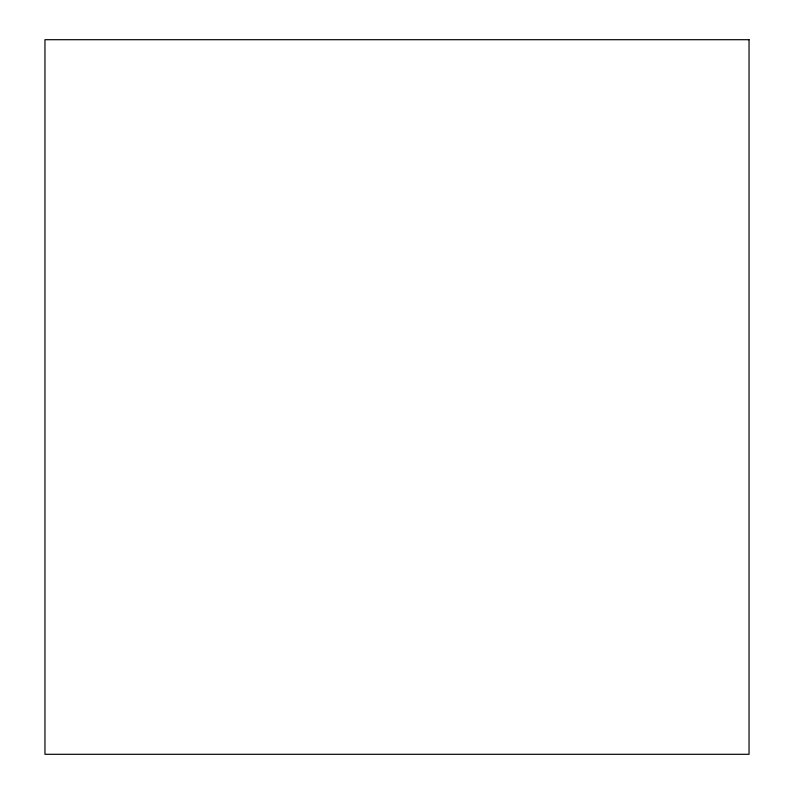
<?xml version="1.0" encoding="UTF-8"?>
<svg xmlns="http://www.w3.org/2000/svg" width="794" height="794" viewBox="0 0 794 794"><rect width="100%" height="100%" fill="white"/><g stroke="black" fill="none" stroke-linecap="round" stroke-linejoin="round"><path stroke-width="1.19" d="M749.04 39.7L44.96 39.7L44.96 754.3L749.04 754.3L749.04 39.7"/></g></svg>
